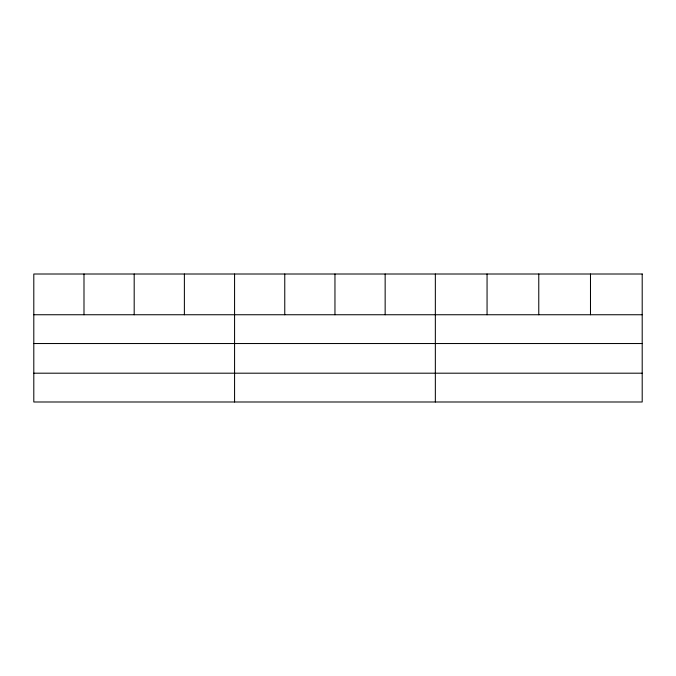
<?xml version="1.0" encoding="UTF-8"?>
<svg xmlns="http://www.w3.org/2000/svg" width="676" height="676" viewBox="0 0 676 676"><rect width="100%" height="100%" fill="white"/><g stroke="black" fill="none" stroke-linecap="round" stroke-linejoin="round"><path stroke-width="1.01" d="M33.8 314.746L642.2 314.746M33.8 343.535L642.2 343.535M33.8 373.194L642.2 373.194M590.486 274.008L590.486 314.746M538.772 274.008L538.772 314.746M487.058 274.008L487.058 314.746M435.344 274.008L435.344 401.992M385.151 274.008L385.151 314.746M334.958 274.008L334.958 314.746M284.765 274.008L284.765 314.746M234.572 274.008L234.572 401.992M184.379 274.008L184.379 314.746M134.186 274.008L134.186 314.746M83.993 274.008L83.993 314.746M642.2 274.008L33.8 274.008L33.8 401.992L642.2 401.992L642.2 274.008"/></g></svg>
